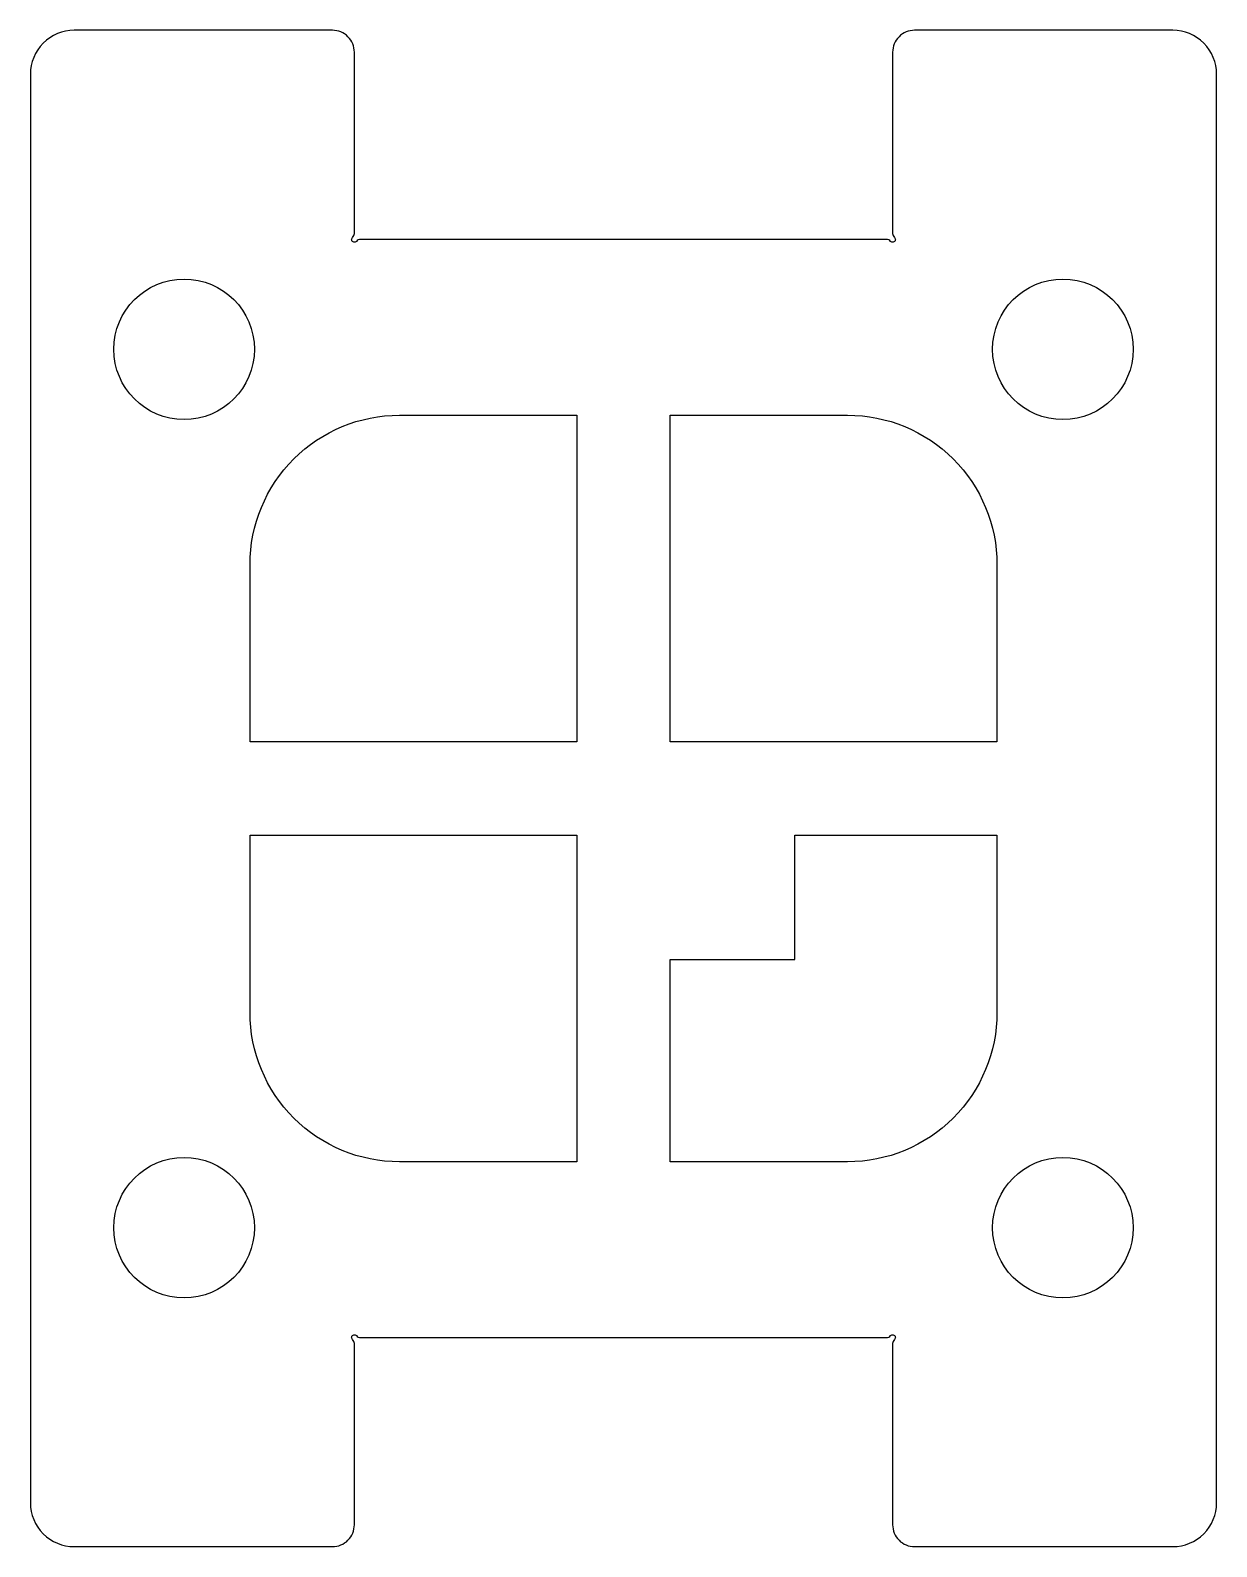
# Model space of a CAD drawing. Header units: millimetres. Extents: x 1.5 to 28.5, y -51 to -16.4.
import ezdxf

# ---------------------------------------------------------------- set-up
doc = ezdxf.new("R2010")
doc.units = ezdxf.units.MM
doc.layers.get('0').update_dxf_attribs({"linetype": 'CONTINUOUS'})

msp = doc.modelspace()

# ---------------------------------------------------------------- linework, layer by layer
for points in [[(8.833, -21.153, 0.213422), (8.875, -21.06), (8.875, -16.937, 0.414214), (8.375, -16.437), (2.5, -16.437, 0.414214), (1.5, -17.437), (1.5, -49.962, 0.414214), (2.5, -50.962), (8.375, -50.962, 0.414214), (8.875, -50.462), (8.875, -46.34, 0.213422), (8.833, -46.247, -1.05728), (8.922, -46.158, 0.213422), (9.015, -46.2), (20.985, -46.2, 0.213422), (21.078, -46.158, -1.05728), (21.167, -46.247, 0.213422), (21.125, -46.34), (21.125, -50.462, 0.414214), (21.625, -50.962), (27.5, -50.962, 0.414214), (28.5, -49.962), (28.5, -17.437, 0.414214), (27.5, -16.437), (21.625, -16.437, 0.414214), (21.125, -16.937), (21.125, -21.06, 0.213422), (21.167, -21.153, -1.05728), (21.078, -21.242, 0.213422), (20.985, -21.2), (9.015, -21.2, 0.213422), (8.922, -21.242, -1.05728)], [(6.5, -32.637), (6.5, -28.6, -0.414214), (9.9, -25.2), (13.937, -25.2), (13.937, -32.637)], [(16.062, -25.2), (20.1, -25.2, -0.414214), (23.5, -28.6), (23.5, -32.637), (16.062, -32.637)], [(13.937, -42.2), (9.9, -42.2, -0.414214), (6.5, -38.8), (6.5, -34.762), (13.937, -34.762)], [(16.062, -37.596), (18.896, -37.596), (18.896, -34.762), (23.5, -34.762), (23.5, -38.8, -0.414214), (20.1, -42.2), (16.062, -42.2)]]:
    msp.add_lwpolyline(points, format="xyb", close=True)
for centre in [(5, -23.7), (25, -23.7), (5, -43.7), (25, -43.7)]:
    msp.add_circle(centre, 1.6)

doc.saveas('drawing.dxf')
